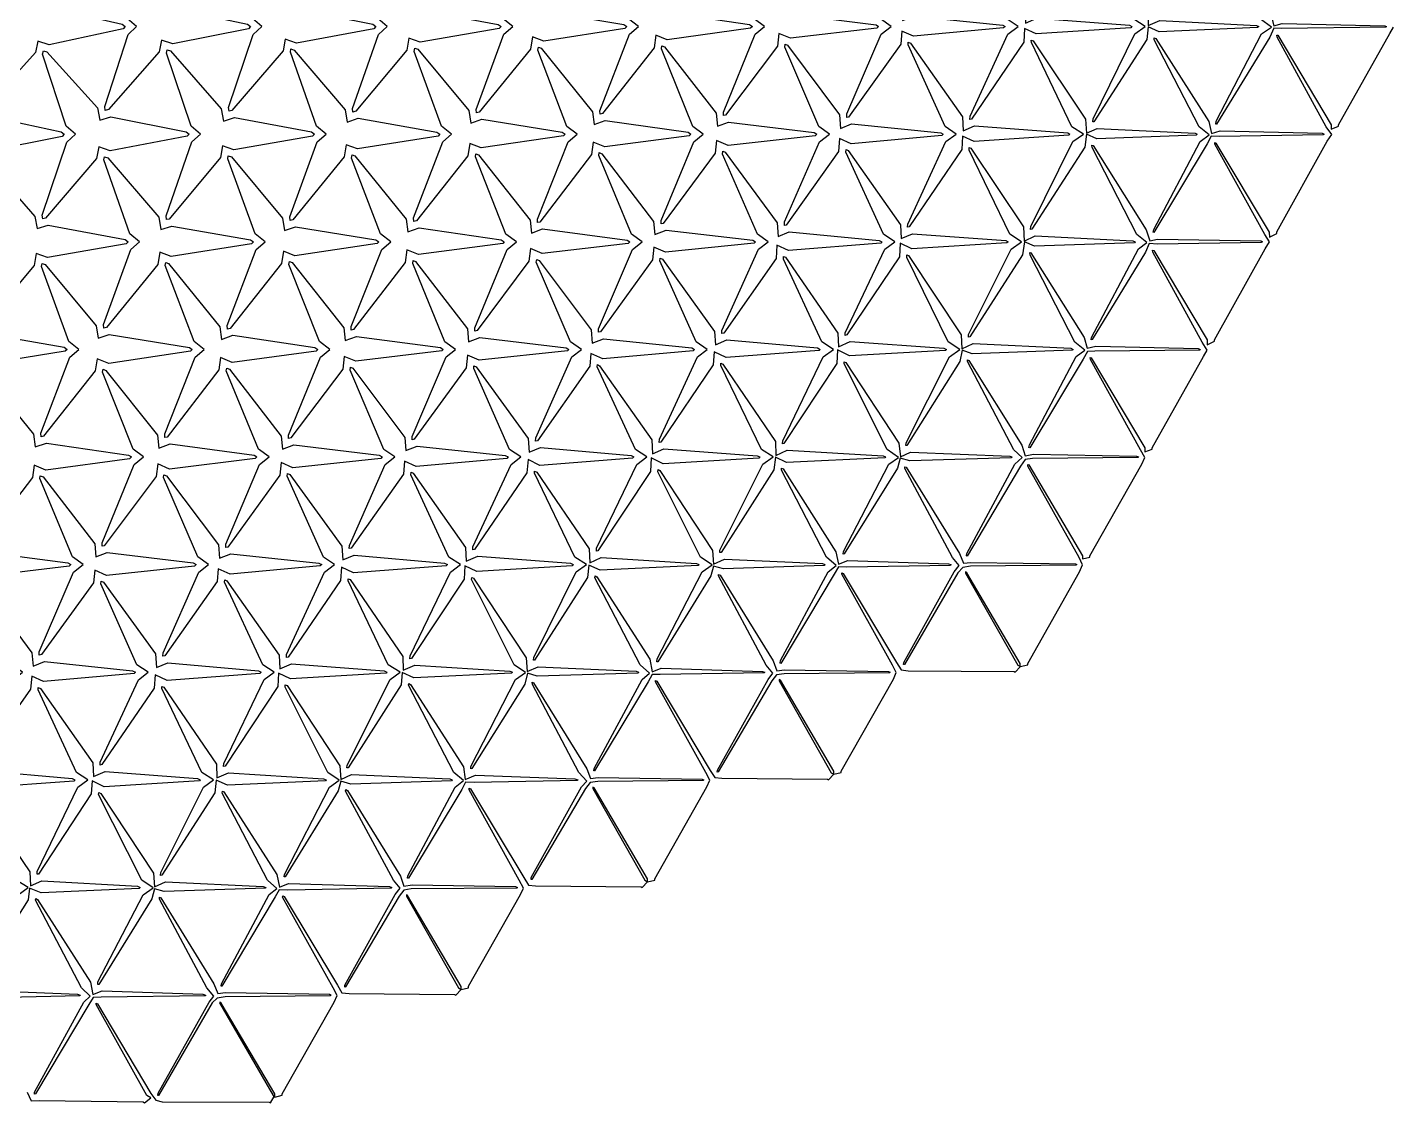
# Model space of a CAD drawing. Extents: x 0 to 195, y 0 to 191.
# Drawn here: x 122.4 to 177.4, y 4.4 to 47.6 of the extents above; entities that cross this region are included whole.
import ezdxf

# ---------------------------------------------------------------- set-up
doc = ezdxf.new("R2010")
doc.units = 0
doc.layers.add('DEFAULT', color=18, linetype='CONTINUOUS')

msp = doc.modelspace()

# ---------------------------------------------------------------- linework, layer by layer
at = {"layer": 'DEFAULT'}
for points in [[(147.746, 48.063), (148.197, 48.224), (151.492, 47.733), (151.604, 47.658), (151.529, 47.586), (148.179, 47.12), (147.716, 47.305), (147.648, 46.804), (145.572, 44.151), (145.474, 44.128), (145.467, 44.271), (146.656, 47.347), (147.021, 47.658), (146.619, 47.971), (145.484, 51.009), (145.5, 51.142), (145.613, 51.105), (147.68, 48.572)], [(152.7, 47.982), (153.152, 48.152), (156.583, 47.725), (156.685, 47.658), (156.611, 47.593), (153.137, 47.186), (152.672, 47.38), (152.616, 46.866), (150.528, 44.089), (150.442, 44.072), (150.441, 44.215), (151.713, 47.349), (152.089, 47.658), (151.679, 47.968), (150.457, 51.067), (150.467, 51.2), (150.568, 51.169), (152.646, 48.507)], [(157.65, 47.897), (158.1, 48.07), (161.686, 47.716), (161.781, 47.658), (161.714, 47.601), (158.086, 47.267), (157.618, 47.474), (157.574, 46.945), (155.474, 44.011), (155.401, 44.001), (155.406, 44.14), (156.791, 47.352), (157.185, 47.658), (156.764, 47.964), (155.418, 51.15), (155.428, 51.268), (155.524, 51.232), (157.613, 48.443)], [(162.594, 47.799), (163.052, 47.995), (166.781, 47.709), (166.877, 47.658), (166.827, 47.61), (163.029, 47.357), (162.559, 47.576), (162.529, 47.031), (160.416, 43.926), (160.353, 43.919), (160.363, 44.047), (161.887, 47.356), (162.298, 47.658), (161.861, 47.96), (160.374, 51.243), (160.378, 51.354), (160.462, 51.323), (162.565, 48.352)], [(167.532, 47.693), (167.995, 47.905), (171.893, 47.701), (171.978, 47.658), (171.934, 47.618), (167.974, 47.443), (167.529, 47.644), (167.473, 47.138), (165.344, 43.821), (165.298, 43.822), (165.313, 43.945), (166.994, 47.361), (167.412, 47.658), (166.951, 47.957), (165.333, 51.329), (165.331, 51.436), (165.398, 51.415), (167.516, 48.258)], [(172.585, 47.687), (172.917, 47.781), (177.047, 47.69), (177.124, 47.658), (177.097, 47.628), (172.892, 47.574), (172.586, 47.586), (172.422, 47.235), (170.28, 43.725), (170.247, 43.734), (170.266, 43.848), (172.096, 47.365), (172.499, 47.636), (172.057, 47.952), (170.284, 51.43), (170.276, 51.531), (170.327, 51.52), (172.46, 48.152)], [(122.881, 48.297), (123.322, 48.42), (126.243, 47.758), (126.37, 47.658), (126.281, 47.562), (123.303, 46.925), (122.85, 47.073), (122.75, 46.609), (120.709, 44.343), (120.582, 44.315), (120.559, 44.474), (121.45, 47.337), (121.778, 47.658), (121.418, 47.98), (120.572, 50.81), (120.608, 50.956), (120.754, 50.911), (122.782, 48.769)], [(127.86, 48.26), (128.301, 48.387), (131.286, 47.753), (131.409, 47.658), (131.322, 47.566), (128.283, 46.957), (127.828, 47.11), (127.734, 46.639), (125.688, 44.313), (125.565, 44.285), (125.544, 44.442), (126.482, 47.339), (126.815, 47.658), (126.447, 47.978), (125.56, 50.839), (125.593, 50.982), (125.734, 50.938), (127.768, 48.741)], [(132.836, 48.219), (133.28, 48.354), (136.327, 47.749), (136.449, 47.658), (136.365, 47.57), (133.261, 46.991), (132.804, 47.152), (132.715, 46.676), (130.661, 44.277), (130.545, 44.25), (130.528, 44.404), (131.52, 47.341), (131.861, 47.658), (131.486, 47.976), (130.543, 50.878), (130.572, 51.018), (130.708, 50.974), (132.749, 48.705)], [(137.809, 48.172), (138.256, 48.317), (141.375, 47.744), (141.493, 47.658), (141.409, 47.575), (138.239, 47.026), (137.781, 47.191), (137.699, 46.706), (135.64, 44.247), (135.526, 44.217), (135.51, 44.365), (136.56, 47.342), (136.907, 47.658), (136.525, 47.975), (135.526, 50.916), (135.55, 51.056), (135.678, 51.015), (137.727, 48.663)], [(142.779, 48.119), (143.229, 48.275), (146.428, 47.739), (146.546, 47.658), (146.468, 47.58), (143.21, 47.072), (142.751, 47.243), (142.678, 46.748), (140.611, 44.206), (140.504, 44.179), (140.492, 44.324), (141.601, 47.344), (141.958, 47.658), (141.569, 47.973), (140.506, 50.96), (140.526, 51.099), (140.645, 51.061), (142.703, 48.616)], [(135.294, 43.815), (135.743, 43.965), (138.902, 43.412), (139.026, 43.328), (138.953, 43.249), (135.717, 42.73), (135.257, 42.903), (135.181, 42.412), (133.115, 39.882), (133.007, 39.854), (132.994, 39.999), (134.096, 43.014), (134.45, 43.328), (134.06, 43.643), (133.01, 46.621), (133.035, 46.753), (133.162, 46.708), (135.215, 44.31)], [(140.268, 43.77), (140.718, 43.926), (143.952, 43.407), (144.074, 43.328), (144.004, 43.253), (140.691, 42.771), (140.229, 42.951), (140.159, 42.453), (138.086, 39.841), (137.983, 39.813), (137.973, 39.954), (139.142, 43.016), (139.498, 43.328), (139.095, 43.642), (137.994, 46.655), (138.015, 46.786), (138.136, 46.744), (140.196, 44.273)], [(145.233, 43.71), (145.684, 43.873), (149.019, 43.401), (149.132, 43.328), (149.061, 43.258), (145.663, 42.815), (145.196, 43.009), (145.131, 42.507), (143.048, 39.788), (142.956, 39.766), (142.952, 39.907), (144.19, 43.018), (144.554, 43.328), (144.141, 43.639), (142.974, 46.7), (142.99, 46.83), (143.101, 46.792), (145.171, 44.224)], [(150.195, 43.645), (150.646, 43.813), (154.095, 43.394), (154.2, 43.328), (154.131, 43.265), (150.627, 42.871), (150.159, 43.073), (150.103, 42.561), (148.011, 39.735), (147.928, 39.717), (147.928, 39.856), (149.243, 43.02), (149.622, 43.328), (149.204, 43.637), (147.945, 46.762), (147.96, 46.882), (148.066, 46.842), (150.144, 44.174)], [(155.146, 43.56), (155.598, 43.738), (159.189, 43.386), (159.285, 43.328), (159.221, 43.272), (155.582, 42.943), (155.111, 43.156), (155.066, 42.631), (152.963, 39.665), (152.892, 39.655), (152.898, 39.792), (154.309, 43.023), (154.702, 43.328), (154.275, 43.634), (152.913, 46.83), (152.923, 46.946), (153.019, 46.91), (155.108, 44.105)], [(160.09, 43.463), (160.546, 43.656), (164.292, 43.378), (164.384, 43.328), (164.332, 43.28), (160.526, 43.031), (160.057, 43.251), (160.028, 42.705), (157.913, 39.592), (157.851, 39.584), (157.859, 39.711), (159.394, 43.027), (159.804, 43.328), (159.364, 43.63), (157.873, 46.916), (157.877, 47.026), (157.96, 46.994), (160.064, 44.02)], [(165.047, 43.36), (165.482, 43.554), (169.419, 43.369), (169.503, 43.328), (169.461, 43.289), (165.461, 43.135), (165.049, 43.32), (164.978, 42.799), (162.85, 39.499), (162.799, 39.494), (162.811, 39.61), (164.499, 43.031), (164.921, 43.328), (164.461, 43.626), (162.829, 47.009), (162.827, 47.112), (162.896, 47.088), (165.014, 43.925)], [(170.083, 43.349), (170.423, 43.461), (174.534, 43.361), (174.608, 43.328), (174.575, 43.297), (170.403, 43.227), (170.066, 43.24), (169.907, 42.934), (167.76, 39.365), (167.732, 39.379), (167.755, 39.494), (169.621, 43.036), (169.984, 43.305), (169.581, 43.621), (167.773, 47.124), (167.773, 47.206), (167.836, 47.177), (169.967, 43.835)], [(120.359, 43.929), (120.802, 44.058), (123.784, 43.424), (123.909, 43.328), (123.823, 43.236), (120.782, 42.628), (120.326, 42.785), (120.231, 42.315), (118.183, 39.977), (118.061, 39.947), (118.04, 40.102), (118.992, 43.009), (119.324, 43.328), (118.952, 43.648), (118.057, 46.514), (118.09, 46.656), (118.232, 46.612), (120.266, 44.408)], [(125.339, 43.894), (125.784, 44.029), (128.821, 43.42), (128.942, 43.328), (128.857, 43.239), (125.766, 42.654), (125.307, 42.817), (125.216, 42.343), (123.164, 39.95), (123.045, 39.921), (123.027, 40.073), (124.021, 43.01), (124.361, 43.328), (123.985, 43.646), (123.043, 46.546), (123.074, 46.685), (123.211, 46.64), (125.251, 44.379)], [(130.316, 43.854), (130.761, 43.994), (133.865, 43.415), (133.986, 43.328), (133.904, 43.244), (130.742, 42.691), (130.281, 42.861), (130.196, 42.381), (128.136, 39.912), (128.026, 39.888), (128.013, 40.042), (129.052, 43.012), (129.399, 43.328), (129.019, 43.645), (128.028, 46.58), (128.055, 46.717), (128.187, 46.673), (130.233, 44.345)], [(122.816, 39.525), (123.263, 39.667), (126.362, 39.085), (126.482, 38.998), (126.401, 38.913), (123.243, 38.359), (122.783, 38.528), (122.698, 38.048), (120.639, 35.585), (120.525, 35.555), (120.509, 35.702), (121.562, 38.682), (121.91, 38.998), (121.526, 39.314), (120.525, 42.257), (120.553, 42.391), (120.686, 42.344), (122.733, 40.014)], [(127.794, 39.486), (128.24, 39.63), (131.408, 39.081), (131.528, 38.998), (131.45, 38.918), (128.218, 38.398), (127.757, 38.574), (127.678, 38.086), (125.612, 35.548), (125.506, 35.523), (125.495, 35.672), (126.593, 38.684), (126.946, 38.998), (126.557, 39.313), (125.511, 42.287), (125.537, 42.418), (125.666, 42.371), (127.719, 39.987)], [(132.771, 39.446), (133.221, 39.601), (136.445, 39.077), (136.569, 38.998), (136.5, 38.923), (133.193, 38.437), (132.731, 38.619), (132.659, 38.123), (130.586, 35.511), (130.484, 35.485), (130.474, 35.627), (131.64, 38.686), (131.999, 38.998), (131.6, 39.311), (130.492, 42.33), (130.515, 42.456), (130.639, 42.41), (132.698, 39.948)], [(137.744, 39.398), (138.196, 39.562), (141.495, 39.073), (141.618, 38.998), (141.555, 38.928), (138.166, 38.481), (137.701, 38.67), (137.636, 38.166), (135.556, 35.468), (135.46, 35.443), (135.453, 35.581), (136.686, 38.688), (137.048, 38.998), (136.635, 39.31), (135.477, 42.364), (135.495, 42.491), (135.61, 42.45), (137.677, 39.907)], [(142.712, 39.343), (143.163, 39.511), (146.56, 39.067), (146.67, 38.998), (146.602, 38.932), (143.142, 38.518), (142.672, 38.72), (142.611, 38.214), (140.522, 35.421), (140.434, 35.397), (140.43, 35.531), (141.738, 38.69), (142.106, 38.998), (141.682, 39.308), (140.456, 42.409), (140.471, 42.533), (140.58, 42.492), (142.655, 39.864)], [(147.678, 39.285), (148.131, 39.459), (151.624, 39.061), (151.734, 38.998), (151.676, 38.938), (148.105, 38.576), (147.636, 38.784), (147.585, 38.265), (145.488, 35.371), (145.409, 35.354), (145.411, 35.489), (146.782, 38.692), (147.167, 38.998), (146.742, 39.305), (145.428, 42.468), (145.443, 42.582), (145.548, 42.538), (147.63, 39.817)], [(152.636, 39.211), (153.088, 39.392), (156.709, 39.054), (156.816, 38.998), (156.767, 38.945), (153.059, 38.649), (152.593, 38.858), (152.557, 38.319), (150.451, 35.317), (150.377, 35.299), (150.379, 35.422), (151.851, 38.695), (152.243, 38.998), (151.803, 39.302), (150.401, 42.527), (150.411, 42.636), (150.507, 42.597), (152.6, 39.758)], [(157.587, 39.127), (158.044, 39.322), (161.796, 39.048), (161.894, 38.998), (161.849, 38.951), (158.018, 38.715), (157.548, 38.936), (157.52, 38.388), (155.404, 35.249), (155.336, 35.229), (155.34, 35.339), (156.937, 38.698), (157.34, 38.998), (156.882, 39.299), (155.365, 42.604), (155.371, 42.706), (155.456, 42.67), (157.561, 39.684)], [(162.539, 39.027), (162.987, 39.232), (166.909, 39.039), (167.005, 38.998), (166.976, 38.96), (162.953, 38.816), (162.557, 38.988), (162.477, 38.471), (160.348, 35.166), (160.295, 35.157), (160.304, 35.265), (162.014, 38.701), (162.433, 38.998), (161.965, 39.296), (160.327, 42.683), (160.325, 42.786), (160.393, 42.762), (162.512, 39.591)], [(167.593, 39.033), (167.906, 39.103), (172.069, 39.029), (172.126, 38.998), (172.081, 38.967), (167.9, 38.901), (167.576, 38.922), (167.419, 38.581), (165.276, 35.058), (165.235, 35.054), (165.248, 35.151), (167.135, 38.706), (167.482, 38.962), (167.072, 39.291), (165.277, 42.785), (165.269, 42.882), (165.321, 42.87), (167.455, 39.482)], [(165.074, 34.711), (165.42, 34.795), (169.542, 34.7), (169.626, 34.667), (169.607, 34.639), (165.387, 34.592), (165.083, 34.582), (164.909, 34.269), (162.763, 30.71), (162.73, 30.715), (162.748, 30.821), (164.635, 34.376), (164.982, 34.634), (164.574, 34.961), (162.776, 38.457), (162.765, 38.559), (162.813, 38.551), (164.948, 35.14)], [(120.292, 35.153), (120.742, 35.303), (123.904, 34.751), (124.024, 34.667), (123.947, 34.588), (120.72, 34.065), (120.256, 34.244), (120.176, 33.76), (118.109, 31.213), (118.003, 31.187), (117.991, 31.333), (119.103, 34.354), (119.455, 34.667), (119.062, 34.983), (118.009, 37.962), (118.033, 38.095), (118.16, 38.05), (120.214, 35.647)], [(125.271, 35.115), (125.719, 35.267), (128.95, 34.747), (129.065, 34.667), (128.988, 34.592), (125.7, 34.097), (125.233, 34.286), (125.157, 33.797), (123.083, 31.176), (122.984, 31.154), (122.976, 31.3), (124.136, 34.355), (124.495, 34.667), (124.097, 34.981), (122.994, 37.996), (123.017, 38.123), (123.141, 38.077), (125.2, 35.62)], [(130.244, 35.07), (130.696, 35.232), (133.995, 34.742), (134.113, 34.667), (134.045, 34.597), (130.671, 34.142), (130.204, 34.335), (130.136, 33.837), (128.055, 31.137), (127.963, 31.118), (127.959, 31.262), (129.175, 34.357), (129.543, 34.667), (129.139, 34.979), (127.975, 38.038), (127.994, 38.162), (128.112, 38.118), (130.178, 35.579)], [(135.216, 35.021), (135.67, 35.19), (139.047, 34.738), (139.163, 34.667), (139.101, 34.602), (135.643, 34.187), (135.178, 34.38), (135.12, 33.868), (133.034, 31.107), (132.941, 31.08), (132.935, 31.21), (134.228, 34.359), (134.6, 34.667), (134.181, 34.977), (132.956, 38.079), (132.972, 38.201), (133.083, 38.159), (135.157, 35.537)], [(140.185, 34.967), (140.641, 35.145), (144.105, 34.733), (144.218, 34.667), (144.16, 34.607), (140.613, 34.234), (140.143, 34.44), (140.09, 33.924), (137.995, 31.051), (137.912, 31.03), (137.911, 31.159), (139.281, 34.362), (139.659, 34.667), (139.23, 34.975), (137.934, 38.127), (137.947, 38.244), (138.051, 38.204), (140.133, 35.492)], [(145.156, 34.916), (145.61, 35.097), (149.165, 34.728), (149.274, 34.667), (149.221, 34.612), (145.582, 34.282), (145.106, 34.505), (145.057, 33.988), (142.952, 30.988), (142.88, 30.975), (142.886, 31.106), (144.336, 34.364), (144.724, 34.667), (144.284, 34.973), (142.909, 38.179), (142.923, 38.286), (143.024, 38.242), (145.113, 35.453)], [(150.118, 34.85), (150.578, 35.045), (154.23, 34.723), (154.336, 34.667), (154.289, 34.617), (150.548, 34.337), (150.068, 34.57), (150.028, 34.044), (147.913, 30.932), (147.851, 30.924), (147.859, 31.05), (149.394, 34.366), (149.79, 34.667), (149.341, 34.971), (147.883, 38.234), (147.892, 38.34), (147.982, 38.303), (150.08, 35.391)], [(155.07, 34.768), (155.536, 34.979), (159.312, 34.716), (159.413, 34.667), (159.373, 34.623), (155.505, 34.404), (155.026, 34.643), (154.997, 34.103), (152.874, 30.874), (152.819, 30.868), (152.83, 30.989), (154.458, 34.369), (154.863, 34.667), (154.402, 34.968), (152.856, 38.292), (152.855, 38.403), (152.93, 38.378), (155.041, 35.315)], [(160.036, 34.689), (160.486, 34.9), (164.412, 34.709), (164.506, 34.667), (164.476, 34.63), (160.453, 34.486), (160.041, 34.631), (159.954, 34.184), (157.82, 30.794), (157.777, 30.796), (157.793, 30.913), (159.538, 34.372), (159.955, 34.667), (159.48, 34.965), (157.82, 38.367), (157.817, 38.469), (157.884, 38.446), (160.005, 35.247)], [(152.549, 30.401), (153.009, 30.606), (156.866, 30.382), (156.964, 30.337), (156.931, 30.297), (152.976, 30.12), (152.527, 30.323), (152.472, 29.819), (150.343, 26.498), (150.29, 26.488), (150.299, 26.594), (152.026, 30.042), (152.439, 30.337), (151.965, 30.635), (150.327, 34.022), (150.335, 34.108), (150.417, 34.066), (152.531, 30.966)], [(157.561, 30.348), (157.96, 30.529), (161.963, 30.375), (162.047, 30.337), (162.013, 30.303), (157.934, 30.187), (157.553, 30.284), (157.439, 29.882), (155.301, 26.436), (155.256, 26.43), (155.268, 26.531), (157.092, 30.044), (157.485, 30.317), (157.031, 30.633), (155.296, 34.085), (155.299, 34.17), (155.37, 34.136), (157.494, 30.896)], [(162.586, 30.381), (162.909, 30.447), (167.064, 30.369), (167.145, 30.337), (167.126, 30.31), (162.877, 30.278), (162.584, 30.236), (162.393, 29.97), (160.243, 26.349), (160.213, 26.356), (160.231, 26.456), (162.171, 30.047), (162.455, 30.312), (162.123, 30.629), (160.254, 34.173), (160.254, 34.249), (160.313, 34.221), (162.448, 30.81)], [(122.744, 30.739), (123.193, 30.897), (126.5, 30.412), (126.615, 30.337), (126.544, 30.267), (123.171, 29.812), (122.701, 30.009), (122.632, 29.515), (120.55, 26.799), (120.458, 26.78), (120.455, 26.923), (121.684, 30.027), (122.052, 30.337), (121.644, 30.649), (120.472, 33.713), (120.494, 33.833), (120.614, 33.784), (122.68, 31.252)], [(127.719, 30.696), (128.169, 30.86), (131.548, 30.408), (131.661, 30.337), (131.595, 30.271), (128.146, 29.852), (127.675, 30.055), (127.613, 29.551), (125.525, 26.763), (125.437, 26.743), (125.435, 26.881), (126.727, 30.029), (127.102, 30.337), (126.686, 30.647), (125.453, 33.754), (125.474, 33.868), (125.59, 33.818), (127.662, 31.218)], [(132.694, 30.652), (133.151, 30.831), (136.585, 30.404), (136.706, 30.337), (136.655, 30.276), (133.115, 29.9), (132.642, 30.113), (132.586, 29.603), (130.489, 26.712), (130.411, 26.698), (130.413, 26.835), (131.775, 30.031), (132.156, 30.337), (131.731, 30.645), (130.433, 33.797), (130.449, 33.91), (130.557, 33.865), (132.637, 31.17)], [(137.659, 30.592), (138.116, 30.776), (141.653, 30.399), (141.771, 30.337), (141.726, 30.282), (138.08, 29.956), (137.607, 30.173), (137.561, 29.65), (135.457, 26.665), (135.384, 26.651), (135.388, 26.78), (136.832, 30.034), (137.21, 30.337), (136.766, 30.644), (135.418, 33.831), (135.428, 33.948), (135.525, 33.911), (137.613, 31.124)], [(142.622, 30.528), (143.078, 30.716), (146.729, 30.392), (146.831, 30.337), (146.779, 30.286), (143.053, 29.999), (142.574, 30.229), (142.533, 29.704), (140.42, 26.612), (140.352, 26.597), (140.357, 26.716), (141.898, 30.036), (142.286, 30.337), (141.83, 30.641), (140.389, 33.893), (140.398, 33.999), (140.491, 33.96), (142.587, 31.074)], [(147.587, 30.467), (148.044, 30.662), (151.796, 30.387), (151.9, 30.337), (151.861, 30.292), (148.011, 30.064), (147.534, 30.299), (147.505, 29.758), (145.384, 26.559), (145.325, 26.549), (145.334, 26.668), (146.949, 30.038), (147.357, 30.337), (146.901, 30.638), (145.356, 33.961), (145.366, 34.054), (145.456, 34.01), (147.561, 31.023)], [(140.089, 26.141), (140.55, 26.342), (144.284, 26.058), (144.388, 26.007), (144.348, 25.961), (140.518, 25.724), (140.038, 25.962), (140.006, 25.426), (137.885, 22.23), (137.825, 22.219), (137.833, 22.334), (139.452, 25.708), (139.854, 26.007), (139.393, 26.308), (137.86, 29.623), (137.867, 29.722), (137.953, 29.684), (140.059, 26.689)], [(145.057, 26.084), (145.518, 26.29), (149.349, 26.053), (149.45, 26.007), (149.419, 25.966), (145.482, 25.78), (145.018, 25.99), (144.97, 25.493), (142.84, 22.164), (142.791, 22.161), (142.804, 22.275), (144.514, 25.711), (144.925, 26.007), (144.453, 26.306), (142.832, 29.681), (142.84, 29.769), (142.923, 29.728), (145.035, 26.645)], [(150.038, 26.023), (150.481, 26.232), (154.421, 26.048), (154.518, 26.007), (154.493, 25.971), (150.445, 25.84), (150.038, 25.949), (149.935, 25.56), (147.796, 22.098), (147.757, 22.101), (147.773, 22.211), (149.581, 25.714), (149.979, 25.994), (149.514, 26.303), (147.804, 29.739), (147.806, 29.828), (147.877, 29.796), (149.999, 26.576)], [(155.062, 26.027), (155.443, 26.172), (159.496, 26.043), (159.59, 26.007), (159.575, 25.976), (155.403, 25.906), (155.062, 25.913), (154.9, 25.626), (152.752, 22.033), (152.722, 22.04), (152.741, 22.145), (154.651, 25.716), (154.974, 25.97), (154.583, 26.301), (152.772, 29.805), (152.773, 29.885), (152.838, 29.854), (154.968, 26.517)], [(160.094, 26.069), (160.39, 26.088), (164.6, 26.036), (164.659, 26.007), (164.62, 25.979), (160.38, 25.943), (160.072, 25.891), (159.877, 25.669), (157.724, 21.99), (157.691, 21.987), (157.704, 22.071), (159.729, 25.719), (159.929, 25.97), (159.654, 26.298), (157.739, 29.872), (157.737, 29.947), (157.792, 29.923), (159.932, 26.448)], [(120.214, 26.357), (120.665, 26.522), (124.057, 26.077), (124.171, 26.007), (124.106, 25.942), (120.64, 25.531), (120.168, 25.737), (120.107, 25.233), (118.017, 22.422), (117.928, 22.397), (117.924, 22.527), (119.252, 25.7), (119.624, 26.007), (119.199, 26.316), (117.948, 29.436), (117.968, 29.547), (118.084, 29.496), (120.158, 26.879)], [(125.189, 26.314), (125.643, 26.487), (129.101, 26.073), (129.214, 26.007), (129.154, 25.946), (125.616, 25.569), (125.143, 25.781), (125.087, 25.271), (122.99, 22.384), (122.909, 22.364), (122.909, 22.494), (124.286, 25.702), (124.668, 26.007), (124.24, 26.315), (122.929, 29.476), (122.947, 29.583), (123.058, 29.534), (125.138, 26.841)], [(130.158, 26.26), (130.611, 26.438), (134.163, 26.068), (134.272, 26.007), (134.217, 25.951), (130.584, 25.619), (130.108, 25.842), (130.059, 25.324), (127.954, 22.331), (127.883, 22.319), (127.888, 22.45), (129.331, 25.703), (129.718, 26.007), (129.281, 26.313), (127.911, 29.515), (127.925, 29.622), (128.028, 29.576), (130.116, 26.798)], [(135.126, 26.205), (135.583, 26.393), (139.22, 26.063), (139.328, 26.007), (139.282, 25.956), (135.551, 25.671), (135.074, 25.9), (135.034, 25.372), (132.922, 22.284), (132.855, 22.271), (132.861, 22.393), (134.39, 25.706), (134.787, 26.007), (134.339, 26.31), (132.884, 29.571), (132.897, 29.671), (132.994, 29.626), (135.089, 26.748)], [(122.656, 21.926), (123.113, 22.11), (126.661, 21.738), (126.776, 21.677), (126.729, 21.622), (123.078, 21.298), (122.603, 21.519), (122.557, 20.998), (120.452, 17.998), (120.377, 17.978), (120.379, 18.101), (121.851, 21.374), (122.238, 21.677), (121.794, 21.982), (120.405, 25.198), (120.419, 25.302), (120.522, 25.255), (122.611, 22.459)], [(127.625, 21.872), (128.08, 22.059), (131.725, 21.733), (131.831, 21.677), (131.783, 21.626), (128.051, 21.341), (127.575, 21.568), (127.536, 21.039), (125.424, 17.957), (125.353, 17.937), (125.356, 18.053), (126.901, 21.376), (127.292, 21.677), (126.837, 21.98), (125.385, 25.239), (125.398, 25.34), (125.494, 25.295), (127.59, 22.419)], [(132.592, 21.816), (133.052, 22.014), (136.781, 21.728), (136.893, 21.677), (136.861, 21.632), (133.011, 21.404), (132.535, 21.638), (132.505, 21.096), (130.385, 17.9), (130.325, 17.888), (130.333, 18.004), (131.952, 21.378), (132.357, 21.677), (131.898, 21.978), (130.358, 25.298), (130.368, 25.391), (130.458, 25.347), (132.562, 22.366)], [(137.556, 21.754), (138.019, 21.962), (141.846, 21.723), (141.948, 21.677), (141.915, 21.636), (137.984, 21.447), (137.515, 21.659), (137.47, 21.164), (135.339, 17.833), (135.288, 17.825), (135.298, 17.933), (137.026, 21.381), (137.431, 21.677), (136.951, 21.976), (135.333, 25.349), (135.34, 25.439), (135.421, 25.401), (137.534, 22.312)], [(142.545, 21.699), (142.978, 21.898), (146.926, 21.718), (147.025, 21.677), (147.004, 21.642), (142.939, 21.519), (142.557, 21.639), (142.453, 21.195), (140.319, 17.802), (140.267, 17.788), (140.275, 17.885), (142.077, 21.383), (142.479, 21.666), (142.012, 21.973), (140.305, 25.407), (140.31, 25.492), (140.384, 25.455), (142.505, 22.256)], [(147.572, 21.69), (147.938, 21.833), (152.006, 21.712), (152.099, 21.677), (152.084, 21.647), (147.899, 21.583), (147.568, 21.585), (147.403, 21.29), (145.256, 17.708), (145.221, 17.708), (145.235, 17.804), (147.162, 21.387), (147.469, 21.637), (147.088, 21.97), (145.27, 25.479), (145.275, 25.552), (145.344, 25.514), (147.474, 22.197)], [(152.591, 21.729), (152.898, 21.771), (157.084, 21.707), (157.154, 21.677), (157.126, 21.649), (152.877, 21.617), (152.578, 21.566), (152.382, 21.329), (150.23, 17.67), (150.192, 17.658), (150.2, 17.733), (152.238, 21.389), (152.424, 21.641), (152.164, 21.967), (150.235, 25.551), (150.24, 25.613), (150.303, 25.575), (152.441, 22.135)], [(120.118, 17.53), (120.578, 17.726), (124.229, 17.402), (124.338, 17.347), (124.296, 17.297), (120.544, 17.022), (120.063, 17.258), (120.022, 16.734), (117.907, 13.602), (117.838, 13.58), (117.84, 13.689), (119.436, 17.048), (119.836, 17.347), (119.377, 17.649), (117.867, 20.948), (117.883, 21.035), (117.982, 20.982), (120.08, 18.071)], [(125.09, 17.481), (125.553, 17.686), (129.278, 17.398), (129.386, 17.347), (129.349, 17.301), (125.517, 17.064), (125.033, 17.31), (124.998, 16.78), (122.875, 13.556), (122.818, 13.546), (122.827, 13.662), (124.464, 17.049), (124.866, 17.347), (124.401, 17.648), (122.856, 20.971), (122.864, 21.067), (122.951, 21.026), (125.057, 18.026)], [(130.056, 17.423), (130.518, 17.631), (134.347, 17.393), (134.453, 17.347), (134.426, 17.306), (130.478, 17.126), (130.023, 17.331), (129.972, 16.83), (127.842, 13.507), (127.792, 13.501), (127.804, 13.614), (129.515, 17.051), (129.923, 17.347), (129.448, 17.646), (127.835, 21.016), (127.841, 21.108), (127.921, 21.071), (130.033, 17.981)], [(135.042, 17.363), (135.478, 17.567), (139.428, 17.387), (139.52, 17.347), (139.491, 17.311), (135.446, 17.178), (135.038, 17.29), (134.936, 16.898), (132.797, 13.439), (132.756, 13.438), (132.77, 13.544), (134.588, 17.054), (134.976, 17.329), (134.513, 17.643), (132.805, 21.078), (132.807, 21.167), (132.877, 21.136), (134.999, 17.915)], [(140.049, 17.358), (140.459, 17.537), (144.465, 17.385), (144.573, 17.347), (144.568, 17.316), (140.406, 17.241), (140.062, 17.259), (139.907, 16.953), (137.761, 13.385), (137.726, 13.387), (137.741, 13.486), (139.649, 17.056), (139.972, 17.314), (139.589, 17.64), (137.769, 21.151), (137.776, 21.221), (137.846, 21.181), (139.975, 17.87)], [(145.085, 17.405), (145.402, 17.445), (149.578, 17.377), (149.649, 17.347), (149.622, 17.319), (145.379, 17.284), (145.076, 17.236), (144.883, 16.997), (142.732, 13.341), (142.696, 13.335), (142.707, 13.417), (144.723, 17.059), (144.94, 17.297), (144.624, 17.639), (142.753, 21.184), (142.747, 21.271), (142.797, 21.255), (144.936, 17.795)], [(147.384, 13.238), (147.383, 13.366), (145.231, 17.023), (145.184, 17.05), (145.183, 16.995), (147.274, 13.303)], [(122.548, 13.079), (123.01, 13.288), (126.864, 13.062), (126.961, 13.017), (126.927, 12.976), (122.978, 12.797), (122.515, 12.986), (122.46, 12.523), (120.327, 9.154), (120.275, 9.142), (120.283, 9.242), (122.059, 12.722), (122.464, 13.016), (121.976, 13.314), (120.322, 16.712), (120.331, 16.795), (120.414, 16.751), (122.528, 13.64)], [(127.543, 13.039), (127.98, 13.24), (131.923, 13.058), (132.025, 13.017), (132.006, 12.982), (127.938, 12.86), (127.549, 12.964), (127.44, 12.56), (125.302, 9.117), (125.258, 9.112), (125.269, 9.213), (127.089, 12.723), (127.485, 12.999), (127.028, 13.312), (125.297, 16.763), (125.306, 16.839), (125.384, 16.796), (127.504, 13.596)], [(132.568, 13.034), (132.939, 13.175), (137.004, 13.052), (137.09, 13.017), (137.068, 12.986), (132.907, 12.91), (132.559, 12.924), (132.401, 12.633), (130.254, 9.045), (130.22, 9.046), (130.235, 9.143), (132.163, 12.726), (132.47, 12.974), (132.085, 13.31), (130.271, 16.816), (130.274, 16.893), (130.34, 16.86), (132.47, 13.531)], [(137.584, 13.068), (137.906, 13.122), (142.069, 13.048), (142.145, 13.017), (142.123, 12.989), (137.879, 12.954), (137.577, 12.907), (137.385, 12.665), (135.233, 9.013), (135.197, 9.006), (135.207, 9.087), (137.223, 12.728), (137.429, 12.987), (137.162, 13.307), (135.236, 16.889), (135.241, 16.951), (135.304, 16.913), (137.442, 13.477)], [(120.047, 8.687), (120.466, 8.888), (124.45, 8.726), (124.553, 8.687), (124.54, 8.654), (120.421, 8.557), (120.053, 8.608), (119.916, 8.276), (117.772, 4.741), (117.728, 4.73), (117.737, 4.817), (119.659, 8.396), (119.976, 8.637), (119.569, 8.981), (117.779, 12.471), (117.785, 12.544), (117.857, 12.504), (119.984, 9.226)], [(125.062, 8.705), (125.444, 8.853), (129.494, 8.723), (129.598, 8.687), (129.593, 8.657), (125.394, 8.601), (125.071, 8.592), (124.9, 8.306), (122.752, 4.712), (122.711, 4.701), (122.72, 4.782), (124.696, 8.397), (124.952, 8.642), (124.611, 8.979), (122.759, 12.511), (122.768, 12.574), (122.84, 12.531), (124.97, 9.2)], [(130.086, 8.745), (130.4, 8.783), (134.581, 8.717), (134.649, 8.687), (134.619, 8.659), (130.381, 8.621), (130.065, 8.559), (129.865, 8.372), (127.709, 4.646), (127.681, 4.649), (127.696, 4.734), (129.747, 8.399), (129.925, 8.641), (129.652, 8.977), (127.74, 12.55), (127.74, 12.623), (127.796, 12.596), (129.935, 9.134)]]:
    msp.add_lwpolyline(points, close=True, dxfattribs=at)
for points in [[(122.42, 4.775), (122.578, 4.431), (122.898, 4.45), (127.084, 4.387), (127.135, 4.356), (127.403, 4.546), (127.238, 4.644), (125.2, 8.301), (125.199, 8.363), (125.247, 8.339), (127.396, 4.73), (127.602, 4.455), (127.859, 4.387), (132.163, 4.382), (132.206, 4.356), (132.365, 4.611), (132.386, 4.576), (132.685, 4.656), (132.684, 4.711), (134.771, 8.4), (134.895, 8.67), (134.735, 8.974), (132.701, 12.628), (132.705, 12.682), (132.761, 12.648), (134.907, 9.082), (135.088, 8.774), (135.381, 8.752), (139.619, 8.715), (139.666, 8.687), (139.886, 8.906), (139.884, 8.909), (140.183, 8.983), (140.183, 9.038), (142.275, 12.73), (142.397, 12.994), (142.224, 13.305), (140.207, 16.948), (140.208, 17.008), (140.261, 16.978), (142.407, 13.411), (142.589, 13.104), (142.879, 13.08), (147.122, 13.045), (147.169, 13.017), (147.384, 13.238), (147.684, 13.314), (147.683, 13.369), (149.774, 17.06), (149.895, 17.328), (149.732, 17.635), (147.703, 21.286), (147.702, 21.347), (147.753, 21.321), (149.9, 17.728), (150.086, 17.441), (150.378, 17.409), (154.623, 17.375), (154.671, 17.347), (154.882, 17.572), (154.883, 17.57), (155.182, 17.641), (155.181, 17.695), (157.278, 21.391), (157.393, 21.659), (157.238, 21.965), (155.2, 25.621), (155.203, 25.677), (155.257, 25.644), (157.404, 22.066), (157.594, 21.768), (157.872, 21.729), (162.135, 21.704), (162.182, 21.677), (162.385, 21.897), (162.378, 21.91), (162.684, 21.975), (162.684, 22.03), (164.773, 25.721), (164.89, 25.999), (164.754, 26.294), (162.693, 29.966), (162.687, 30.034), (162.729, 30.017), (164.881, 26.353), (164.882, 26.233), (165.181, 26.3), (165.181, 26.355), (167.278, 30.051), (167.398, 30.31), (167.219, 30.626), (165.209, 34.264), (165.2, 34.342), (165.24, 34.331), (167.39, 30.699), (167.391, 30.546), (167.69, 30.646), (167.69, 30.702), (169.76, 34.38), (169.908, 34.638), (169.698, 34.957), (167.719, 38.574), (167.711, 38.653), (167.754, 38.639), (169.902, 35.051), (169.905, 34.854), (170.202, 34.997), (170.201, 35.056), (172.235, 38.71), (172.408, 38.992), (172.224, 39.286), (170.207, 42.929), (170.206, 42.991), (170.257, 42.964), (172.404, 39.386), (172.408, 39.179), (172.705, 39.332), (172.704, 39.391), (174.729, 43.04), (174.918, 43.309), (174.691, 43.617), (172.722, 47.227), (172.709, 47.316), (172.745, 47.313), (174.894, 43.698), (174.897, 43.528), (175.195, 43.645), (175.194, 43.702), (177.25, 47.371), (177.409, 47.636)], [(162.385, 21.897), (162.384, 22.028), (160.232, 25.682), (160.181, 25.715), (160.177, 25.667), (162.287, 21.963), (162.378, 21.91)], [(154.882, 17.572), (154.881, 17.693), (152.729, 21.356), (152.682, 21.382), (152.682, 21.327), (154.776, 17.633), (154.883, 17.57)], [(139.884, 8.909), (139.883, 9.035), (137.731, 12.693), (137.684, 12.719), (137.685, 12.662), (139.771, 8.973), (139.886, 8.906)], [(132.386, 4.576), (132.384, 4.708), (130.233, 8.36), (130.175, 8.405), (130.165, 8.371), (132.313, 4.642), (132.365, 4.611)]]:
    msp.add_lwpolyline(points, dxfattribs=at)

doc.saveas('drawing.dxf')
